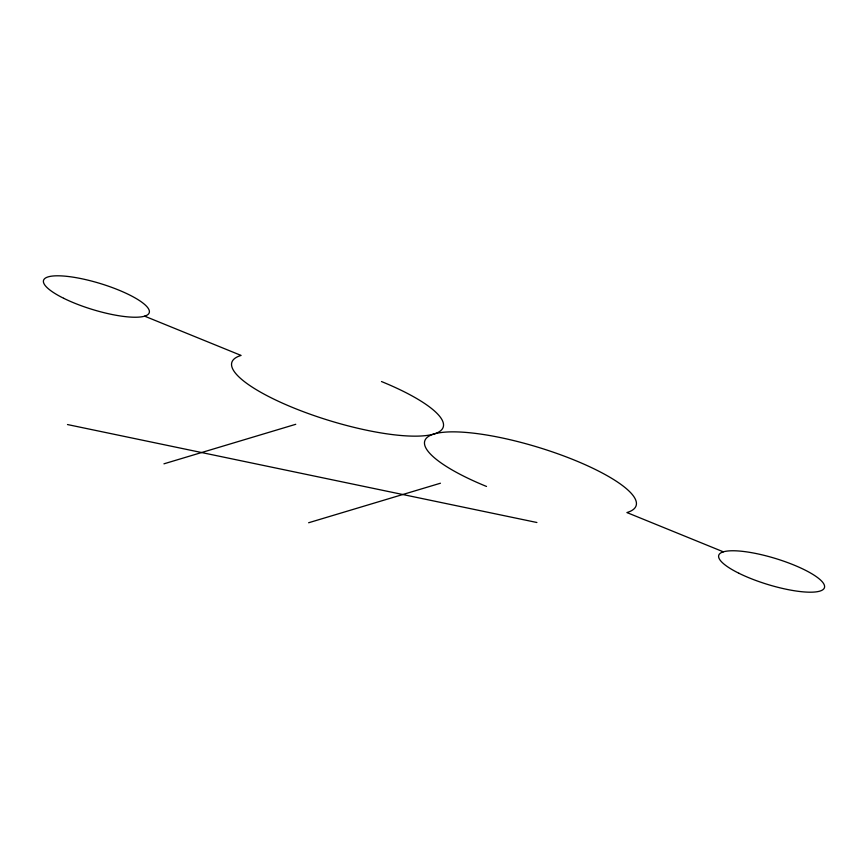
<?xml version="1.0" encoding="UTF-8"?>
<svg xmlns="http://www.w3.org/2000/svg" width="868" height="868" viewBox="0 0 868 868"><rect width="100%" height="100%" fill="white"/><g stroke="black" fill="none" stroke-linecap="round" stroke-linejoin="round"><path stroke-width="1.3" d="M163.944 463.827L295.749 424.3M308.628 522.753L440.434 483.226M67.487 424.55L536.901 522.503M144.631 316.158L241.087 355.435A110.529 27.114 17 0 0 293.601 407.895A110.529 27.114 17 0 0 434 434A110.529 27.114 17 0 1 574.388 460.105A110.529 27.114 17 0 1 626.913 512.554L723.37 551.842M486.514 486.449A110.529 27.114 17 0 1 433.989 434A110.529 27.114 17 0 0 381.475 381.54M738.885 573.249A55.259 13.552 17 0 0 824.068 588.471A55.259 13.552 17 0 0 751.862 552.721A55.259 13.552 17 0 0 738.885 573.249M63.679 298.288A55.259 13.552 17 0 0 148.862 313.511A55.259 13.552 17 0 0 76.655 277.76A55.259 13.552 17 0 0 63.679 298.288"/></g></svg>
